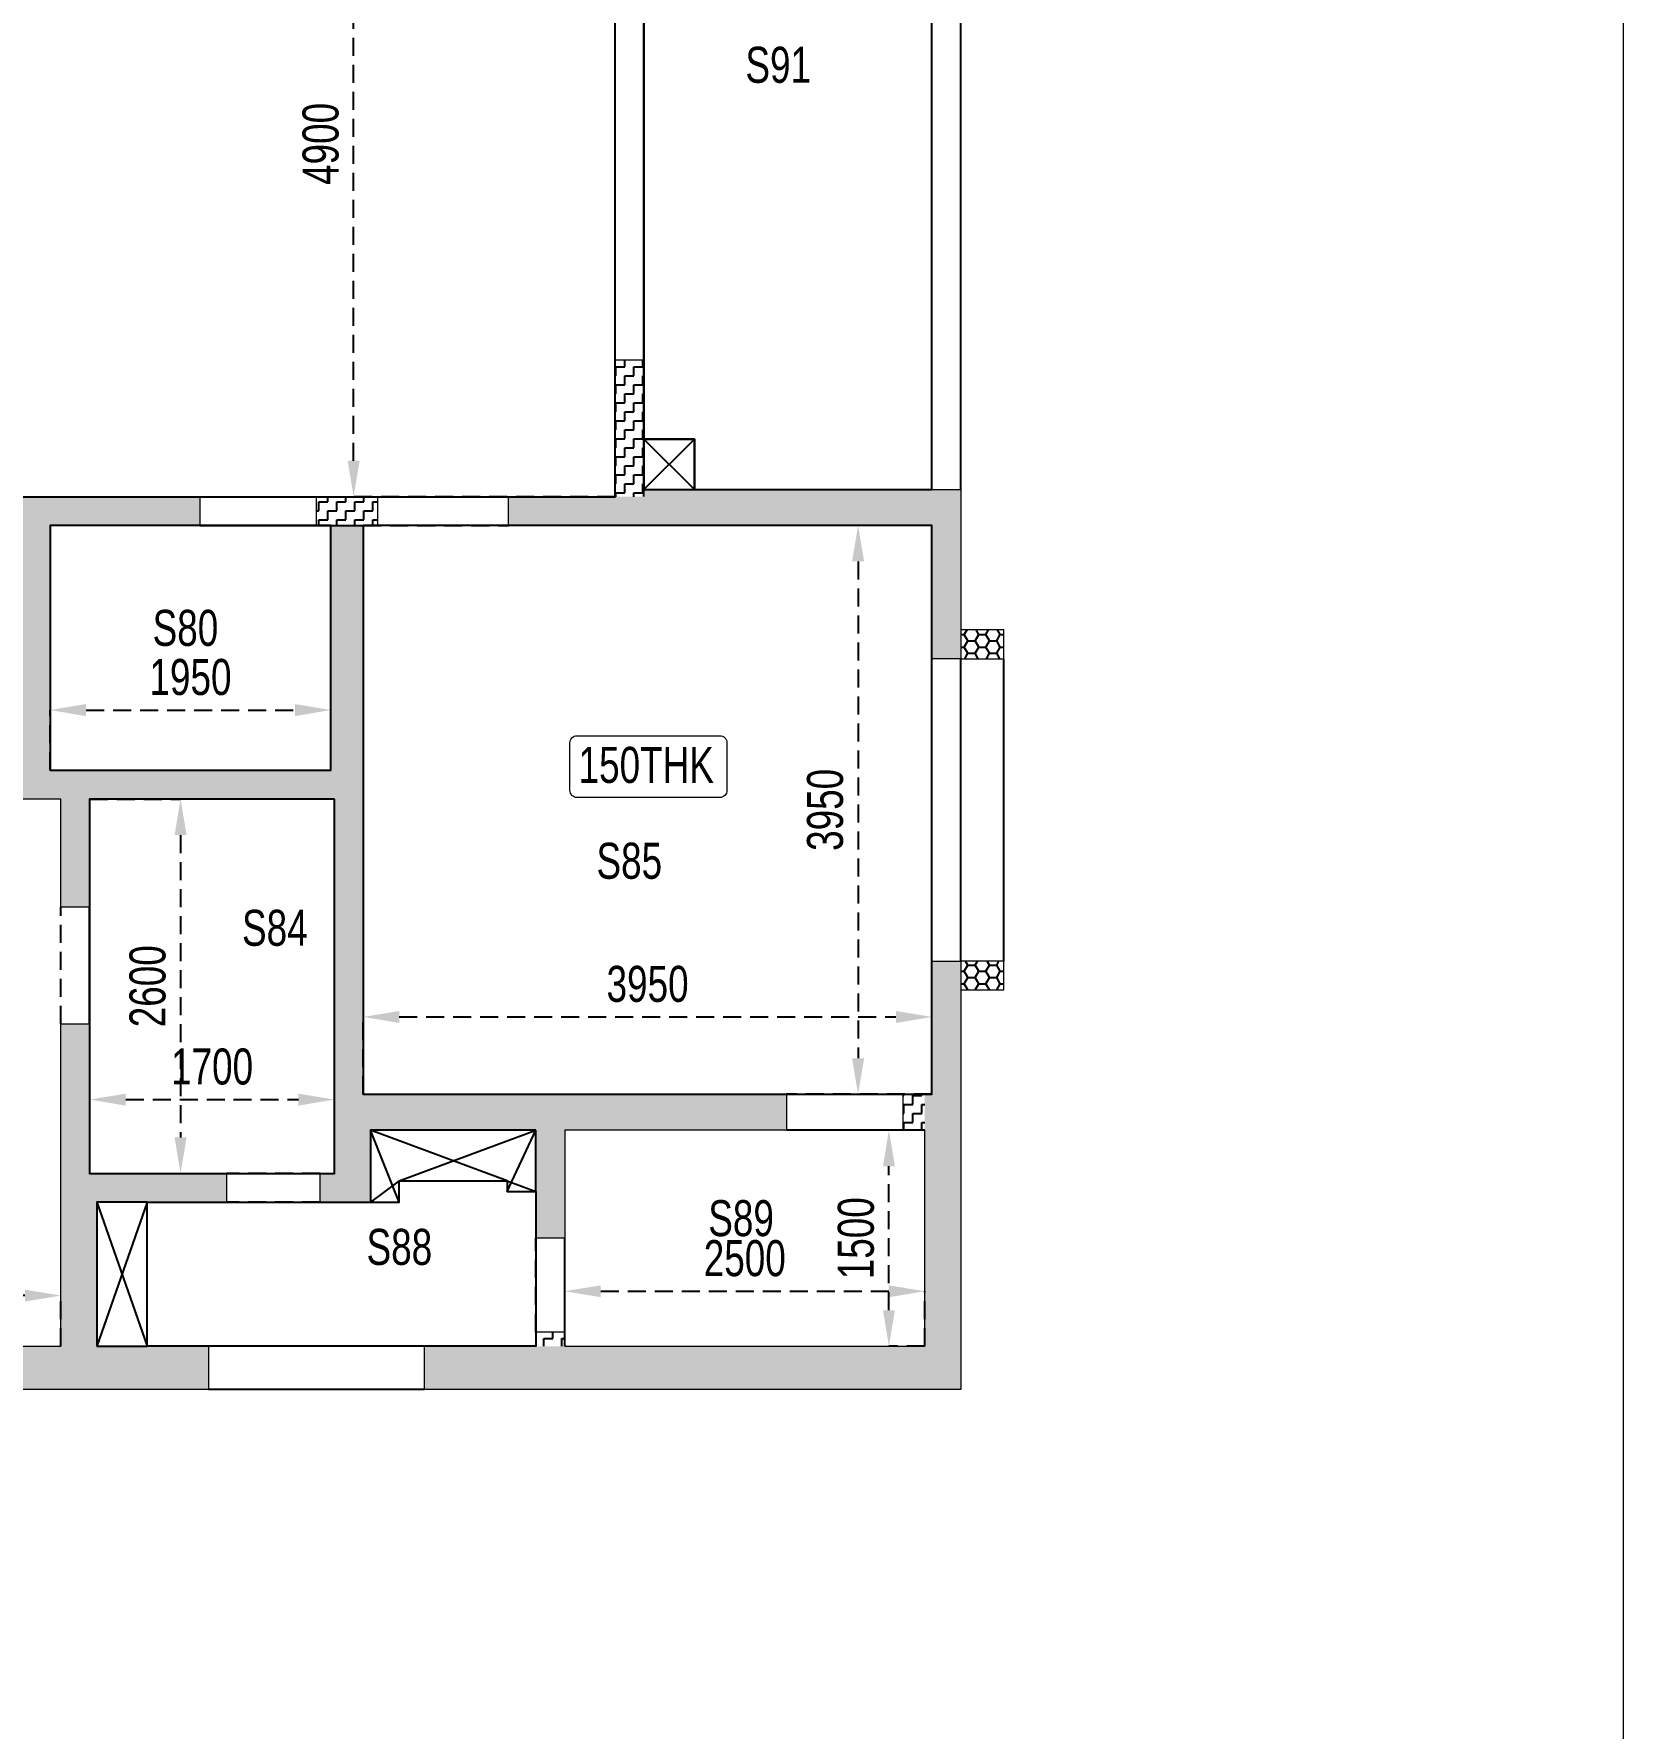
# Model space of a CAD drawing. Header units: millimetres. Extents: x 349 to 36302, y 188 to 51036.
# Drawn here: x 25263 to 36302, y 12200 to 23966 of the extents above; entities that cross this region are included whole.
import ezdxf

# ---------------------------------------------------------------- set-up
doc = ezdxf.new("R2010")
doc.units = ezdxf.units.MM
doc.linetypes.add('HIDDEN', pattern=[0.375, 0.25, -0.125])
for name, color, linetype in [('S-BEAM', 4, 'HIDDEN'), ('S-BEAM 1', 6, 'Continuous'), ('S-CUTOUT', 25, 'Continuous'), ('S-WALL HATCH', 251, 'Continuous')]:
    doc.layers.add(name, color=color, linetype=linetype)
for name, color, linetype, lineweight in [("S-BEAM NO'S", 2, 'Continuous', 20), ('S-GENERAL', 252, 'Continuous', 20), ('s-text', 20, 'Continuous', 13), ('S-WALL', 100, 'Continuous', 20)]:
    doc.layers.add(name, color=color, linetype=linetype, lineweight=lineweight)
doc.styles.add('Dim.s & Anno.(Misc.)', font='ARIALN.TTF')
doc.styles.add('SOBHA', font='swisscl.ttf')
doc.dimstyles.new('S-100-2', dxfattribs={"dimscale": 100, "dimtxt": 2.5, "dimasz": 2.5, "dimexe": 0, "dimexo": 0, "dimgap": 1, "dimtad": 1, "dimdec": 0, "dimzin": 0, "dimdsep": 46, "dimtxsty": 'SOBHA', "dimcen": 0.0895, "dimclrd": 8, "dimclre": 8, "dimclrt": 2, "dimadec": 0, "dimazin": 0, "dimtfac": 1, "dimtdec": 0, "dimtofl": 0, "dimtmove": 0, "dimatfit": 3, "dimfxl": 0.18, "dimtolj": 1, "dimtzin": 0, "dimlwd": -1, "dimlwe": -1, "dimarcsym": 1})
pattern_1 = [(0, (-404882.1, 280592.21), (62.5, 62.5), [62.5, -62.5]), (90, (-404819.6, 280592.21), (-62.5, 62.5), [62.5, -62.5])]
pattern_2 = [(0, (22525.838, 14251.84), (75, 43.30127), [50, -100]), (120, (22525.838, 14251.84), (-75, 43.30127), [50, -100]), (60, (22525.838, 14251.84), (2e-14, 86.60254), [-100, 50])]

# ---------------------------------------------------------------- blocks, each defined once
blk = doc.blocks.new('*D184')
at = {"layer": 'Defpoints', "color": 0, "linetype": 'Continuous', "ltscale": 500, "transparency": 16777216}
for p in [(27484, 25652), (29301, 25652), (29301, 20752)]:
    blk.add_point(p, dxfattribs=at)
at = {"layer": 'S-BEAM', "color": 8, "ltscale": 500, "transparency": 16777216}
for p, q in [((29301, 25652), (27484, 25652)), ((27484, 21002), (27484, 25402)), ((29301, 20752), (27484, 20752))]:
    blk.add_line(p, q, dxfattribs=at)
at = {"layer": 'S-BEAM', "color": 8, "linetype": 'Continuous', "ltscale": 500, "transparency": 16777216}
for points in [[(27443, 25402), (27526, 25402), (27484, 25652)], [(27443, 21002), (27526, 21002), (27484, 20752)]]:
    blk.add_solid(points, dxfattribs=at)
at = {"layer": 'S-BEAM', "color": 2, "linetype": 'Continuous', "ltscale": 500, "transparency": 16777216, "insert": (27256, 23202), "char_height": 250, "attachment_point": 5, "rotation": 90, "style": 'SOBHA'}
blk.add_mtext('\\A1;4900', dxfattribs=at)
blk = doc.blocks.new('*D192')
at = {"layer": 'Defpoints', "color": 0, "linetype": 'Continuous', "ltscale": 500, "transparency": 16777216}
for p in [(22101, 15204), (22101, 14852), (25451, 14852)]:
    blk.add_point(p, dxfattribs=at)
at = {"layer": 'S-BEAM', "color": 8, "ltscale": 500, "transparency": 16777216}
for p, q in [((22101, 14852), (22101, 15204)), ((25201, 15204), (22351, 15204)), ((25451, 14852), (25451, 15204))]:
    blk.add_line(p, q, dxfattribs=at)
at = {"layer": 'S-BEAM', "color": 8, "linetype": 'Continuous', "ltscale": 500, "transparency": 16777216}
for points in [[(22351, 15245), (22351, 15162), (22101, 15204)], [(25201, 15245), (25201, 15162), (25451, 15204)]]:
    blk.add_solid(points, dxfattribs=at)
at = {"layer": 'S-BEAM', "color": 2, "linetype": 'Continuous', "ltscale": 500, "transparency": 16777216, "insert": (23776, 15432), "char_height": 250, "attachment_point": 5, "style": 'SOBHA'}
blk.add_mtext('\\A1;3350', dxfattribs=at)
blk = doc.blocks.new('*D194')
at = {"layer": 'Defpoints', "color": 0, "linetype": 'Continuous', "ltscale": 500, "transparency": 16777216}
for p in [(27351, 16565), (25651, 16052), (27351, 16052)]:
    blk.add_point(p, dxfattribs=at)
at = {"layer": 'S-BEAM', "color": 8, "ltscale": 500, "transparency": 16777216}
for p, q in [((25651, 16052), (25651, 16565)), ((25901, 16565), (27101, 16565)), ((27351, 16052), (27351, 16565))]:
    blk.add_line(p, q, dxfattribs=at)
at = {"layer": 'S-BEAM', "color": 8, "linetype": 'Continuous', "ltscale": 500, "transparency": 16777216}
for points in [[(25901, 16606), (25901, 16523), (25651, 16565)], [(27101, 16606), (27101, 16523), (27351, 16565)]]:
    blk.add_solid(points, dxfattribs=at)
at = {"layer": 'S-BEAM', "color": 2, "linetype": 'Continuous', "ltscale": 500, "transparency": 16777216, "insert": (26501, 16793), "char_height": 250, "attachment_point": 5, "style": 'SOBHA'}
blk.add_mtext('\\A1;1700', dxfattribs=at)
blk = doc.blocks.new('*D195')
at = {"layer": 'Defpoints', "color": 0, "linetype": 'Continuous', "ltscale": 500, "transparency": 16777216}
for p in [(25651, 18652), (25651, 16052), (26282, 16052)]:
    blk.add_point(p, dxfattribs=at)
at = {"layer": 'S-BEAM', "color": 8, "ltscale": 500, "transparency": 16777216}
for p, q in [((25651, 18652), (26282, 18652)), ((26282, 18402), (26282, 16302)), ((25651, 16052), (26282, 16052))]:
    blk.add_line(p, q, dxfattribs=at)
at = {"layer": 'S-BEAM', "color": 8, "linetype": 'Continuous', "ltscale": 500, "transparency": 16777216}
for points in [[(26241, 18402), (26324, 18402), (26282, 18652)], [(26241, 16302), (26324, 16302), (26282, 16052)]]:
    blk.add_solid(points, dxfattribs=at)
at = {"layer": 'S-BEAM', "color": 2, "linetype": 'Continuous', "ltscale": 500, "transparency": 16777216, "insert": (26054, 17352), "char_height": 250, "attachment_point": 5, "rotation": 90, "style": 'SOBHA'}
blk.add_mtext('\\A1;2600', dxfattribs=at)
blk = doc.blocks.new('*D196')
at = {"layer": 'Defpoints', "color": 0, "linetype": 'Continuous', "ltscale": 500, "transparency": 16777216}
for p in [(31501, 20552), (30988, 16602), (31501, 16602)]:
    blk.add_point(p, dxfattribs=at)
at = {"layer": 'S-BEAM', "color": 8, "ltscale": 500, "transparency": 16777216}
for p, q in [((31501, 20552), (30988, 20552)), ((30988, 20302), (30988, 16852)), ((31501, 16602), (30988, 16602))]:
    blk.add_line(p, q, dxfattribs=at)
at = {"layer": 'S-BEAM', "color": 8, "linetype": 'Continuous', "ltscale": 500, "transparency": 16777216}
for points in [[(30946, 20302), (31030, 20302), (30988, 20552)], [(30946, 16852), (31030, 16852), (30988, 16602)]]:
    blk.add_solid(points, dxfattribs=at)
at = {"layer": 'S-BEAM', "color": 2, "linetype": 'Continuous', "ltscale": 500, "transparency": 16777216, "insert": (30760, 18577), "char_height": 250, "attachment_point": 5, "rotation": 90, "style": 'SOBHA'}
blk.add_mtext('\\A1;3950', dxfattribs=at)
blk = doc.blocks.new('*D197')
at = {"layer": 'Defpoints', "color": 0, "linetype": 'Continuous', "ltscale": 500, "transparency": 16777216}
for p in [(31501, 17139), (27551, 16602), (31501, 16602)]:
    blk.add_point(p, dxfattribs=at)
at = {"layer": 'S-BEAM', "color": 8, "ltscale": 500, "transparency": 16777216}
for p, q in [((27551, 16602), (27551, 17139)), ((27801, 17139), (31251, 17139)), ((31501, 16602), (31501, 17139))]:
    blk.add_line(p, q, dxfattribs=at)
at = {"layer": 'S-BEAM', "color": 8, "linetype": 'Continuous', "ltscale": 500, "transparency": 16777216}
for points in [[(27801, 17180), (27801, 17097), (27551, 17139)], [(31251, 17180), (31251, 17097), (31501, 17139)]]:
    blk.add_solid(points, dxfattribs=at)
at = {"layer": 'S-BEAM', "color": 2, "linetype": 'Continuous', "ltscale": 500, "transparency": 16777216, "insert": (29526, 17367), "char_height": 250, "attachment_point": 5, "style": 'SOBHA'}
blk.add_mtext('\\A1;3950', dxfattribs=at)
blk = doc.blocks.new('*D198')
at = {"layer": 'Defpoints', "color": 0, "linetype": 'Continuous', "ltscale": 500, "transparency": 16777216}
for p in [(31451, 15234), (28951, 14852), (31451, 14852)]:
    blk.add_point(p, dxfattribs=at)
at = {"layer": 'S-BEAM', "color": 8, "ltscale": 500, "transparency": 16777216}
for p, q in [((28951, 14852), (28951, 15234)), ((29201, 15234), (31201, 15234)), ((31451, 14852), (31451, 15234))]:
    blk.add_line(p, q, dxfattribs=at)
at = {"layer": 'S-BEAM', "color": 8, "linetype": 'Continuous', "ltscale": 500, "transparency": 16777216}
for points in [[(29201, 15275), (29201, 15192), (28951, 15234)], [(31201, 15275), (31201, 15192), (31451, 15234)]]:
    blk.add_solid(points, dxfattribs=at)
at = {"layer": 'S-BEAM', "color": 2, "linetype": 'Continuous', "ltscale": 500, "transparency": 16777216, "insert": (30201, 15462), "char_height": 250, "attachment_point": 5, "style": 'SOBHA'}
blk.add_mtext('\\A1;2500', dxfattribs=at)
blk = doc.blocks.new('*D199')
at = {"layer": 'Defpoints', "color": 0, "linetype": 'Continuous', "ltscale": 500, "transparency": 16777216}
for p in [(31202, 16352), (31451, 16352), (31451, 14852)]:
    blk.add_point(p, dxfattribs=at)
at = {"layer": 'S-BEAM', "color": 8, "ltscale": 500, "transparency": 16777216}
for p, q in [((31451, 16352), (31202, 16352)), ((31202, 15102), (31202, 16102)), ((31451, 14852), (31202, 14852))]:
    blk.add_line(p, q, dxfattribs=at)
at = {"layer": 'S-BEAM', "color": 8, "linetype": 'Continuous', "ltscale": 500, "transparency": 16777216}
for points in [[(31161, 16102), (31244, 16102), (31202, 16352)], [(31161, 15102), (31244, 15102), (31202, 14852)]]:
    blk.add_solid(points, dxfattribs=at)
at = {"layer": 'S-BEAM', "color": 2, "linetype": 'Continuous', "ltscale": 500, "transparency": 16777216, "insert": (30974, 15602), "char_height": 250, "attachment_point": 5, "rotation": 90, "style": 'SOBHA'}
blk.add_mtext('\\A1;1500', dxfattribs=at)
blk = doc.blocks.new('*D212')
at = {"layer": 'Defpoints', "color": 0, "linetype": 'Continuous', "ltscale": 500, "transparency": 16777216}
for p in [(27326, 19270), (25376, 18852), (27326, 18852)]:
    blk.add_point(p, dxfattribs=at)
at = {"layer": 'S-BEAM', "color": 8, "ltscale": 500, "transparency": 16777216}
for p, q in [((25376, 18852), (25376, 19270)), ((25626, 19270), (27076, 19270)), ((27326, 18852), (27326, 19270))]:
    blk.add_line(p, q, dxfattribs=at)
at = {"layer": 'S-BEAM', "color": 8, "linetype": 'Continuous', "ltscale": 500, "transparency": 16777216}
for points in [[(25626, 19312), (25626, 19228), (25376, 19270)], [(27076, 19312), (27076, 19228), (27326, 19270)]]:
    blk.add_solid(points, dxfattribs=at)
at = {"layer": 'S-BEAM', "color": 2, "linetype": 'Continuous', "ltscale": 500, "transparency": 16777216, "insert": (26351, 19498), "char_height": 250, "attachment_point": 5, "style": 'SOBHA'}
blk.add_mtext('\\A1;1950', dxfattribs=at)

msp = doc.modelspace()

# ---------------------------------------------------------------- hatches: boundary and pattern name
at = {"layer": 'S-WALL HATCH', "linetype": 'Continuous', "ltscale": 500, "transparency": 33554687}
h = msp.add_hatch(dxfattribs=at)
h.set_pattern_fill('HONEY', color=25, scale=400)
h.set_pattern_definition([(0, (-1187868.24, 206467.5), (75, 43.3012702), [50, -100]), (120, (-1187868.24, 206467.5), (-75, 43.3012702), [50, -100]), (60, (-1187868.24, 206467.5), (2e-14, 86.6025404), [-100, 50])])
h.paths.add_polyline_path([(12450.8, 14551.8), (11950.8, 14551.8), (11950.8, 14051.8), (12450.8, 14051.8)])
h.paths.add_polyline_path([(4050.8, 19351.8), (3750.8, 19351.8), (3750.8, 19151.8), (4050.8, 19151.8)])
h.paths.add_polyline_path([(4050.8, 21651.8), (3750.8, 21651.8), (3750.8, 21451.8), (4050.8, 21451.8)])
h.paths.add_polyline_path([(30435.5, 1753.7), (33681.1, 1753.7), (33681.1, 2149), (30435.5, 2149)], flags=9)
h.paths.add_polyline_path([(23298.5, 13257.5), (23683.5, 13257.5), (23683.5, 13978.3), (23298.5, 13978.3)], flags=9)
h.paths.add_polyline_path([(23298.5, 15089.1), (23683.5, 15089.1), (23683.5, 15809.9), (23298.5, 15809.9)], flags=9)
h.paths.add_polyline_path([(16805.3, 31053.7), (16805.3, 32614), (16278.1, 32614), (16278.1, 31053.7)], flags=9)
h.paths.add_polyline_path([(3995.8, 40319.6), (3995.8, 41879.9), (3468.6, 41879.9), (3468.6, 40319.6)], flags=9)
h.paths.add_polyline_path([(3995.8, 36144.6), (3995.8, 37704.9), (3468.6, 37704.9), (3468.6, 36144.6)], flags=9)
h.paths.add_polyline_path([(3995.8, 25169.6), (3995.8, 26729.9), (3468.6, 26729.9), (3468.6, 25169.6)], flags=9)
h.paths.add_polyline_path([(3995.8, 15569.6), (3995.8, 17129.9), (3468.6, 17129.9), (3468.6, 15569.6)], flags=9)
h.paths.add_polyline_path([(15338.4, 13898.5), (16898.7, 13898.5), (16898.7, 14425.7), (15338.4, 14425.7)], flags=9)
h.paths.add_polyline_path([(32310.4, 22157.4), (32310.4, 23717.7), (31783.2, 23717.7), (31783.2, 22157.4)], flags=9)
h.paths.add_polyline_path([(28341.5, 31576.1), (28341.5, 33136.4), (27814.3, 33136.4), (27814.3, 31576.1)], flags=9)
h.paths.add_polyline_path([(32209.4, 39845.6), (32209.4, 41405.9), (31682.2, 41405.9), (31682.2, 39845.6)], flags=9)
h.paths.add_polyline_path([(11135.4, 34608.9), (12695.7, 34608.9), (12695.7, 35136.1), (11135.4, 35136.1)], flags=9)
h.paths.add_polyline_path([(22721.8, 49894.7), (24282.1, 49894.7), (24282.1, 50421.9), (22721.8, 50421.9)], flags=9)
h.paths.add_polyline_path([(32217.9, 42546.6), (32217.9, 44106.9), (31690.7, 44106.9), (31690.7, 42546.6)], flags=9)
h.paths.add_polyline_path([(32217.9, 33735.1), (32217.9, 35295.4), (31690.7, 35295.4), (31690.7, 33735.1)], flags=9)
h.paths.add_polyline_path([(26431.7, 14028.2), (27992, 14028.2), (27992, 14555.4), (26431.7, 14555.4)], flags=9)
h.paths.add_polyline_path([(19356.2, 14028.2), (20916.5, 14028.2), (20916.5, 14555.4), (19356.2, 14555.4)], flags=9)
h.paths.add_polyline_path([(9371.6, 14028.2), (10931.9, 14028.2), (10931.9, 14555.4), (9371.6, 14555.4)], flags=9)
h.paths.add_polyline_path([(4041.8, 22231.9), (4041.8, 23792.2), (3514.6, 23792.2), (3514.6, 22231.9)], flags=9)
h.paths.add_polyline_path([(4101.1, 47007.5), (4101.1, 48567.8), (3573.9, 48567.8), (3573.9, 47007.5)], flags=9)
h.paths.add_polyline_path([(15497.8, 33271.2), (15497.8, 34831.5), (14970.6, 34831.5), (14970.6, 33271.2)], flags=9)
h.paths.add_polyline_path([(15418.8, 35571.6), (15418.8, 37131.9), (14891.6, 37131.9), (14891.6, 35571.6)], flags=9)
h.paths.add_polyline_path([(15418.8, 37871.6), (15418.8, 39431.9), (14891.6, 39431.9), (14891.6, 37871.6)], flags=9)
h.paths.add_polyline_path([(11269.1, 25056.1), (11269.1, 26616.4), (10741.9, 26616.4), (10741.9, 25056.1)], flags=9)
h.paths.add_polyline_path([(12053.5, 20391.2), (12053.5, 21951.5), (11526.3, 21951.5), (11526.3, 20391.2)], flags=9)
h.paths.add_polyline_path([(17843, 21083.2), (17843, 22643.5), (17315.8, 22643.5), (17315.8, 21083.2)], flags=9)
h.paths.add_polyline_path([(23700.8, 20682.3), (25261.1, 20682.3), (25261.1, 21209.5), (23700.8, 21209.5)], flags=9)
h.paths.add_polyline_path([(21864.1, 20682.3), (23424.4, 20682.3), (23424.4, 21209.5), (21864.1, 21209.5)], flags=9)
h.paths.add_polyline_path([(24771.6, 39874), (24771.6, 41434.3), (24244.4, 41434.3), (24244.4, 39874)], flags=9)
h.paths.add_polyline_path([(24024.9, 43785.1), (24024.9, 45345.4), (23497.7, 45345.4), (23497.7, 43785.1)], flags=9)
h.paths.add_polyline_path([(27687.3, 46261.9), (29247.6, 46261.9), (29247.6, 46789.1), (27687.3, 46789.1)], flags=9)
h.paths.add_polyline_path([(11324.9, 39860.1), (11324.9, 41420.3), (10797.7, 41420.3), (10797.7, 39860.1)], flags=9)
h.paths.add_polyline_path([(8551.4, 46461.9), (10111.7, 46461.9), (10111.7, 46989.1), (8551.4, 46989.1)], flags=9)
h.paths.add_polyline_path([(8690.4, 24598.6), (9781.3, 24598.6), (9781.3, 25125.8), (8690.4, 25125.8)], flags=9)
h.paths.add_polyline_path([(23080.3, 22903.1), (24171.2, 22903.1), (24171.2, 23430.3), (23080.3, 23430.3)], flags=9)
h.paths.add_polyline_path([(23363.2, 32960), (24454.2, 32960), (24454.2, 33487.2), (23363.2, 33487.2)], flags=9)
h.paths.add_polyline_path([(25689.8, 41058.7), (26780.7, 41058.7), (26780.7, 41585.9), (25689.8, 41585.9)], flags=9)
h.paths.add_polyline_path([(8797.6, 41783.2), (9888.5, 41783.2), (9888.5, 42310.3), (8797.6, 42310.3)], flags=9)
h.paths.add_polyline_path([(13914.6, 33663.8), (15005.6, 33663.8), (15005.6, 34191), (13914.6, 34191)], flags=9)
h.paths.add_polyline_path([(17749, 42186.8), (18839.9, 42186.8), (18839.9, 42714), (17749, 42714)], flags=9)
h.paths.add_polyline_path([(32407.1, 40250.9), (32792.1, 40250.9), (32792.1, 40971.7), (32407.1, 40971.7)], flags=9)
h.paths.add_polyline_path([(28711.8, 40250.9), (29096.8, 40250.9), (29096.8, 40971.7), (28711.8, 40971.7)], flags=9)
h.paths.add_polyline_path([(14069.1, 23982.3), (15629.4, 23982.3), (15629.4, 24509.5), (14069.1, 24509.5)], flags=9)
h.paths.add_polyline_path([(13852.4, 24365.9), (13852.4, 25926.2), (13325.2, 25926.2), (13325.2, 24365.9)], flags=9)
h.paths.add_polyline_path([(13852.4, 39924.2), (13852.4, 41484.4), (13325.2, 41484.4), (13325.2, 39924.2)], flags=9)
h.paths.add_polyline_path([(21606.4, 41561.6), (23166.7, 41561.6), (23166.7, 42088.8), (21606.4, 42088.8)], flags=9)
h.paths.add_polyline_path([(14113.7, 9780.6), (21494.1, 9780.6), (21494.1, 11995.1), (14113.7, 11995.1)], flags=9)
h.paths.add_polyline_path([(30381.2, 3048.3), (35216.4, 3048.3), (35216.4, 3482.8), (30381.2, 3482.8)], flags=9)
h.paths.add_polyline_path([(27476.8, 5434.1), (28877.8, 5434.1), (28877.8, 5830.2), (27476.8, 5830.2)], flags=9)
h.paths.add_polyline_path([(30319.7, 4396), (34324.9, 4396), (34324.9, 4791.4), (30319.7, 4791.4)], flags=9)
h.paths.add_polyline_path([(27372.9, 6302.6), (32821.9, 6302.6), (32821.9, 7690), (27372.9, 7690)], flags=9)
h.paths.add_polyline_path([(27385.4, 7723.6), (28580.9, 7723.6), (28580.9, 8111.7), (27385.4, 8111.7)], flags=9)
h.paths.add_polyline_path([(14017.2, 11970.3), (15743.3, 11970.3), (15743.3, 12497.5), (14017.2, 12497.5)], flags=9)
h.paths.add_polyline_path([(13975.9, 12347.3), (23228.1, 12347.3), (23228.1, 13200.6), (13975.9, 13200.6)], flags=9)
h = msp.add_hatch(dxfattribs=at)
h.set_pattern_fill('HONEY', color=25, scale=400)
h.set_pattern_definition(pattern_2)
h.paths.add_polyline_path([(27063.3, 50251.8), (26863.3, 50251.8), (26863.3, 49951.8), (27063.3, 49951.8)])
h.paths.add_polyline_path([(24763.3, 50251.8), (24563.3, 50251.8), (24563.3, 49951.8), (24763.3, 49951.8)])
h.paths.add_polyline_path([(30435.5, 1753.7), (33681.1, 1753.7), (33681.1, 2149), (30435.5, 2149)], flags=9)
h.paths.add_polyline_path([(23298.5, 13257.5), (23683.5, 13257.5), (23683.5, 13978.3), (23298.5, 13978.3)], flags=9)
h.paths.add_polyline_path([(23298.5, 15089.1), (23683.5, 15089.1), (23683.5, 15809.9), (23298.5, 15809.9)], flags=9)
h.paths.add_polyline_path([(16805.3, 31053.7), (16805.3, 32614), (16278.1, 32614), (16278.1, 31053.7)], flags=9)
h.paths.add_polyline_path([(3995.8, 40319.6), (3995.8, 41879.9), (3468.6, 41879.9), (3468.6, 40319.6)], flags=9)
h.paths.add_polyline_path([(3995.8, 36144.6), (3995.8, 37704.9), (3468.6, 37704.9), (3468.6, 36144.6)], flags=9)
h.paths.add_polyline_path([(3995.8, 25169.6), (3995.8, 26729.9), (3468.6, 26729.9), (3468.6, 25169.6)], flags=9)
h.paths.add_polyline_path([(3995.8, 15569.6), (3995.8, 17129.9), (3468.6, 17129.9), (3468.6, 15569.6)], flags=9)
h.paths.add_polyline_path([(15338.4, 13898.5), (16898.7, 13898.5), (16898.7, 14425.7), (15338.4, 14425.7)], flags=9)
h.paths.add_polyline_path([(32310.4, 22157.4), (32310.4, 23717.7), (31783.2, 23717.7), (31783.2, 22157.4)], flags=9)
h.paths.add_polyline_path([(28341.5, 31576.1), (28341.5, 33136.4), (27814.3, 33136.4), (27814.3, 31576.1)], flags=9)
h.paths.add_polyline_path([(32209.4, 39845.6), (32209.4, 41405.9), (31682.2, 41405.9), (31682.2, 39845.6)], flags=9)
h.paths.add_polyline_path([(11135.4, 34608.9), (12695.7, 34608.9), (12695.7, 35136.1), (11135.4, 35136.1)], flags=9)
h.paths.add_polyline_path([(22721.8, 49894.7), (24282.1, 49894.7), (24282.1, 50421.9), (22721.8, 50421.9)], flags=9)
h.paths.add_polyline_path([(32217.9, 42546.6), (32217.9, 44106.9), (31690.7, 44106.9), (31690.7, 42546.6)], flags=9)
h.paths.add_polyline_path([(32217.9, 33735.1), (32217.9, 35295.4), (31690.7, 35295.4), (31690.7, 33735.1)], flags=9)
h.paths.add_polyline_path([(26431.7, 14028.2), (27992, 14028.2), (27992, 14555.4), (26431.7, 14555.4)], flags=9)
h.paths.add_polyline_path([(19356.2, 14028.2), (20916.5, 14028.2), (20916.5, 14555.4), (19356.2, 14555.4)], flags=9)
h.paths.add_polyline_path([(9371.6, 14028.2), (10931.9, 14028.2), (10931.9, 14555.4), (9371.6, 14555.4)], flags=9)
h.paths.add_polyline_path([(4041.8, 22231.9), (4041.8, 23792.2), (3514.6, 23792.2), (3514.6, 22231.9)], flags=9)
h.paths.add_polyline_path([(4101.1, 47007.5), (4101.1, 48567.8), (3573.9, 48567.8), (3573.9, 47007.5)], flags=9)
h.paths.add_polyline_path([(15497.8, 33271.2), (15497.8, 34831.5), (14970.6, 34831.5), (14970.6, 33271.2)], flags=9)
h.paths.add_polyline_path([(15418.8, 35571.6), (15418.8, 37131.9), (14891.6, 37131.9), (14891.6, 35571.6)], flags=9)
h.paths.add_polyline_path([(15418.8, 37871.6), (15418.8, 39431.9), (14891.6, 39431.9), (14891.6, 37871.6)], flags=9)
h.paths.add_polyline_path([(11269.1, 25056.1), (11269.1, 26616.4), (10741.9, 26616.4), (10741.9, 25056.1)], flags=9)
h.paths.add_polyline_path([(12053.5, 20391.2), (12053.5, 21951.5), (11526.3, 21951.5), (11526.3, 20391.2)], flags=9)
h.paths.add_polyline_path([(17843, 21083.2), (17843, 22643.5), (17315.8, 22643.5), (17315.8, 21083.2)], flags=9)
h.paths.add_polyline_path([(23700.8, 20682.3), (25261.1, 20682.3), (25261.1, 21209.5), (23700.8, 21209.5)], flags=9)
h.paths.add_polyline_path([(21864.1, 20682.3), (23424.4, 20682.3), (23424.4, 21209.5), (21864.1, 21209.5)], flags=9)
h.paths.add_polyline_path([(24771.6, 39874), (24771.6, 41434.3), (24244.4, 41434.3), (24244.4, 39874)], flags=9)
h.paths.add_polyline_path([(24024.9, 43785.1), (24024.9, 45345.4), (23497.7, 45345.4), (23497.7, 43785.1)], flags=9)
h.paths.add_polyline_path([(27687.3, 46261.9), (29247.6, 46261.9), (29247.6, 46789.1), (27687.3, 46789.1)], flags=9)
h.paths.add_polyline_path([(11324.9, 39860.1), (11324.9, 41420.3), (10797.7, 41420.3), (10797.7, 39860.1)], flags=9)
h.paths.add_polyline_path([(8551.4, 46461.9), (10111.7, 46461.9), (10111.7, 46989.1), (8551.4, 46989.1)], flags=9)
h.paths.add_polyline_path([(8690.4, 24598.6), (9781.3, 24598.6), (9781.3, 25125.8), (8690.4, 25125.8)], flags=9)
h.paths.add_polyline_path([(23080.3, 22903.1), (24171.2, 22903.1), (24171.2, 23430.3), (23080.3, 23430.3)], flags=9)
h.paths.add_polyline_path([(23363.2, 32960), (24454.2, 32960), (24454.2, 33487.2), (23363.2, 33487.2)], flags=9)
h.paths.add_polyline_path([(25689.8, 41058.7), (26780.7, 41058.7), (26780.7, 41585.9), (25689.8, 41585.9)], flags=9)
h.paths.add_polyline_path([(8797.6, 41783.2), (9888.5, 41783.2), (9888.5, 42310.3), (8797.6, 42310.3)], flags=9)
h.paths.add_polyline_path([(13914.6, 33663.8), (15005.6, 33663.8), (15005.6, 34191), (13914.6, 34191)], flags=9)
h.paths.add_polyline_path([(17749, 42186.8), (18839.9, 42186.8), (18839.9, 42714), (17749, 42714)], flags=9)
h.paths.add_polyline_path([(32407.1, 40250.9), (32792.1, 40250.9), (32792.1, 40971.7), (32407.1, 40971.7)], flags=9)
h.paths.add_polyline_path([(28711.8, 40250.9), (29096.8, 40250.9), (29096.8, 40971.7), (28711.8, 40971.7)], flags=9)
h.paths.add_polyline_path([(14069.1, 23982.3), (15629.4, 23982.3), (15629.4, 24509.5), (14069.1, 24509.5)], flags=9)
h.paths.add_polyline_path([(13852.4, 24365.9), (13852.4, 25926.2), (13325.2, 25926.2), (13325.2, 24365.9)], flags=9)
h.paths.add_polyline_path([(13852.4, 39924.2), (13852.4, 41484.4), (13325.2, 41484.4), (13325.2, 39924.2)], flags=9)
h.paths.add_polyline_path([(21606.4, 41561.6), (23166.7, 41561.6), (23166.7, 42088.8), (21606.4, 42088.8)], flags=9)
h.paths.add_polyline_path([(14113.7, 9780.6), (21494.1, 9780.6), (21494.1, 11995.1), (14113.7, 11995.1)], flags=9)
h.paths.add_polyline_path([(30381.2, 3048.3), (35216.4, 3048.3), (35216.4, 3482.8), (30381.2, 3482.8)], flags=9)
h.paths.add_polyline_path([(27476.8, 5434.1), (28877.8, 5434.1), (28877.8, 5830.2), (27476.8, 5830.2)], flags=9)
h.paths.add_polyline_path([(30319.7, 4396), (34324.9, 4396), (34324.9, 4791.4), (30319.7, 4791.4)], flags=9)
h.paths.add_polyline_path([(27372.9, 6302.6), (32821.9, 6302.6), (32821.9, 7690), (27372.9, 7690)], flags=9)
h.paths.add_polyline_path([(27385.4, 7723.6), (28580.9, 7723.6), (28580.9, 8111.7), (27385.4, 8111.7)], flags=9)
h.paths.add_polyline_path([(14017.2, 11970.3), (15743.3, 11970.3), (15743.3, 12497.5), (14017.2, 12497.5)], flags=9)
h.paths.add_polyline_path([(13975.9, 12347.3), (23228.1, 12347.3), (23228.1, 13200.6), (13975.9, 13200.6)], flags=9)
at = {"layer": 'S-WALL HATCH', "ltscale": 7.5, "transparency": 33554687}
h = msp.add_hatch(dxfattribs=at)
h.set_pattern_fill('ZIGZAG', color=251, scale=500)
h.set_pattern_definition(pattern_1)
h.paths.add_polyline_path([(29500.8, 21701.8), (29300.8, 21701.8), (29300.8, 20751.8), (29500.8, 20751.8)])
h = msp.add_hatch(color=251, dxfattribs=at)
h.dxf.hatch_style = 1
h.paths.add_polyline_path([(27550.8, 20551.8), (27325.8, 20551.8), (27325.8, 18851.8), (25375.8, 18851.8), (25375.8, 20551.8), (26415.8, 20551.8), (26415.8, 20751.8), (25375.8, 20751.8), (25150.8, 20751.8), (24775.8, 20751.8), (24775.8, 20551.8), (25150.8, 20551.8), (25150.8, 18851.8), (23500.8, 18851.8), (23500.8, 20551.8), (23875.8, 20551.8), (23875.8, 20751.8), (23500.8, 20751.8), (23250.8, 20751.8), (23250.8, 18851.8), (23085.8, 18851.8), (23085.8, 18651.8), (23250.8, 18651.8), (23500.8, 18651.8), (25150.8, 18651.8), (25375.8, 18651.8), (25450.8, 18651.8), (25450.8, 17901.8), (25650.8, 17901.8), (25650.8, 18651.8), (27325.8, 18651.8), (27350.8, 18651.8), (27350.8, 16601.8), (27350.8, 16051.8), (27250.8, 16051.8), (27250.8, 15851.8), (27350.8, 15851.8), (27600.8, 15851.8), (27600.8, 16351.8), (28750.8, 16351.8), (28750.8, 15601.8), (28950.8, 15601.8), (28950.8, 16351.8), (30490.8, 16351.8), (30490.8, 16601.8), (27550.8, 16601.8), (27550.8, 18651.8)])
h = msp.add_hatch(dxfattribs=at)
h.set_pattern_fill('ZIGZAG', color=251, scale=500)
h.set_pattern_definition(pattern_1)
h.paths.add_polyline_path([(27650.8, 20751.8), (27225.8, 20751.8), (27225.8, 20551.8), (27650.8, 20551.8)])
h = msp.add_hatch(color=251, dxfattribs=at)
h.dxf.hatch_style = 1
h.paths.add_polyline_path([(31700.8, 20801.8), (29500.8, 20801.8), (29500.8, 20751.8), (29300.8, 20751.8), (28560.8, 20751.8), (28560.8, 20551.8), (29300.8, 20551.8), (31500.8, 20551.8), (31500.8, 19626.8), (31700.8, 19626.8), (31700.8, 20551.8)])
at = {"layer": 'S-WALL HATCH', "linetype": 'Continuous', "ltscale": 500, "transparency": 33554687}
h = msp.add_hatch(dxfattribs=at)
h.set_pattern_fill('HONEY', color=25, scale=400)
h.set_pattern_definition(pattern_2)
h.paths.add_polyline_path([(32000.8, 19826.8), (31700.8, 19826.8), (31700.8, 19626.8), (32000.8, 19626.8)])
at = {"layer": 'S-WALL HATCH', "ltscale": 7.5, "transparency": 33554687}
h = msp.add_hatch(color=251, dxfattribs=at)
h.dxf.hatch_style = 1
h.paths.add_polyline_path([(31700.8, 16601.8), (31700.8, 17526.8), (31500.8, 17526.8), (31500.8, 16601.8), (31450.8, 16601.8), (31450.8, 16351.8), (31450.8, 14851.8), (28950.8, 14851.8), (28750.8, 14851.8), (27975.8, 14851.8), (27975.8, 14551.8), (31700.8, 14551.8)])
at = {"layer": 'S-WALL HATCH', "linetype": 'Continuous', "ltscale": 500, "transparency": 33554687}
h = msp.add_hatch(dxfattribs=at)
h.set_pattern_fill('HONEY', color=25, scale=400)
h.set_pattern_definition(pattern_2)
h.paths.add_polyline_path([(32000.8, 17526.8), (31700.8, 17526.8), (31700.8, 17326.8), (32000.8, 17326.8)])
at = {"layer": 'S-WALL HATCH', "ltscale": 7.5, "transparency": 33554687}
h = msp.add_hatch(color=251, dxfattribs=at)
h.dxf.hatch_style = 1
h.paths.add_polyline_path([(25700.8, 15851.8), (26600.8, 15851.8), (26600.8, 16051.8), (25650.8, 16051.8), (25650.8, 17091.8), (25450.8, 17091.8), (25450.8, 15851.8), (25450.8, 14851.8), (24825.8, 14851.8), (24825.8, 14551.8), (25450.8, 14551.8), (26475.8, 14551.8), (26475.8, 14851.8), (25700.8, 14851.8)])
h = msp.add_hatch(dxfattribs=at)
h.set_pattern_fill('ZIGZAG', color=251, scale=500)
h.set_pattern_definition(pattern_1)
h.paths.add_polyline_path([(31450.8, 16601.8), (31300.8, 16601.8), (31300.8, 16351.8), (31450.8, 16351.8)])
h = msp.add_hatch(dxfattribs=at)
h.set_pattern_fill('ZIGZAG', color=251, scale=500)
h.set_pattern_definition(pattern_1)
h.paths.add_polyline_path([(28950.8, 14951.8), (28750.8, 14951.8), (28750.8, 14851.8), (28950.8, 14851.8)])

# ---------------------------------------------------------------- linework, layer by layer
at = {"layer": 'S-BEAM', "ltscale": 500}
for p, q in [((29300.8, 20751.8), (29300.8, 25651.8)), ((26415.8, 20751.8), (28560.8, 20751.8)), ((27550.8, 20551.8), (28560.8, 20551.8)), ((25450.8, 17091.8), (25450.8, 17901.8)), ((31500.8, 16601.8), (30490.8, 16601.8)), ((27250.8, 16051.8), (26600.8, 16051.8)), ((27250.8, 15851.8), (26600.8, 15851.8)), ((28750.8, 14951.8), (28750.8, 15601.8)), ((27975.8, 14851.8), (26475.8, 14851.8))]:
    msp.add_line(p, q, dxfattribs=at)
at = {"layer": 'S-BEAM', "color": 41, "linetype": 'Continuous', "ltscale": 500, "true_color": 0xf4ee51}
for points in [[(29300.8, 25651.8), (28710.8, 25651.8), (27800.8, 25651.8), (27500.8, 25651.8), (25850.8, 25651.8), (24700.8, 25651.8), (23600.8, 25651.8), (17300.8, 25651.8), (17300.8, 22401.8), (17300.8, 21301.8), (17300.8, 20751.8), (22100.8, 20751.8), (23250.8, 20751.8), (23500.8, 20751.8), (23875.8, 20751.8), (24775.8, 20751.8), (25150.8, 20751.8), (25375.8, 20751.8), (26415.8, 20751.8), (28560.8, 20751.8), (29300.8, 20751.8), (29300.8, 20801.8), (29300.8, 21701.8)], [(31500.8, 25601.8), (29850.8, 25601.8), (29850.8, 25251.8), (29500.8, 25251.8), (29500.8, 24701.8), (29500.8, 21151.8), (29850.8, 21151.8), (29850.8, 20801.8), (31500.8, 20801.8)], [(27325.8, 20551.8), (27225.8, 20551.8), (26415.8, 20551.8), (25375.8, 20551.8), (25375.8, 18851.8), (27325.8, 18851.8)], [(31500.8, 19626.8), (31500.8, 20551.8), (29300.8, 20551.8), (28560.8, 20551.8), (27550.8, 20551.8), (27550.8, 18651.8), (27550.8, 16601.8), (30490.8, 16601.8), (31500.8, 16601.8), (31500.8, 17526.8)], [(27350.8, 18651.8), (27325.8, 18651.8), (25650.8, 18651.8), (25650.8, 17901.8), (25650.8, 17091.8), (25650.8, 16051.8), (26600.8, 16051.8), (27250.8, 16051.8), (27350.8, 16051.8), (27350.8, 16601.8)]]:
    msp.add_lwpolyline(points, close=True, dxfattribs=at)
at = {"layer": 'S-BEAM', "color": 41, "linetype": 'Continuous', "ltscale": 500, "true_color": 0xf4ee51, "elevation": 0}
msp.add_lwpolyline([(26050.8, 14851.8), (26050.8, 15851.8), (27800.8, 15851.8), (27800.8, 16001.8), (28550.8, 16001.8), (28550.8, 15926.8), (28750.8, 15926.8), (28750.8, 14851.8)], close=True, dxfattribs=at)
at = {"layer": 'S-BEAM 1', "color": 1}
for p, q in [((29500.8, 20753, 0), (29500.8, 25601.8, 0)), ((31500.8, 20801.8), (31500.8, 25601.8)), ((31700.8, 20801.8), (31700.8, 25601.8)), ((26415.8, 20551.8), (27550.8, 20551.8)), ((31500.8, 17526.8), (31500.8, 19626.8)), ((31700.8, 17526.8), (31700.8, 19626.8)), ((32000.8, 17526.8), (32000.8, 19626.8)), ((25650.8, 17091.8), (25650.8, 17901.8)), ((31450.8, 16351.8), (30490.8, 16351.8)), ((28950.8, 14951.8), (28950.8, 15601.8)), ((27975.8, 14551.8), (26475.8, 14551.8))]:
    msp.add_line(p, q, dxfattribs=at)
at = {"layer": 'S-CUTOUT', "color": 35}
for p, q in [((29850.8, 20801.8, 0), (29500.8, 21151.8, 0)), ((29500.8, 20801.8, 0), (29850.8, 21151.8, 0)), ((28550.8, 16001.8, 0), (27600.8, 16351.8, 0)), ((27800.8, 15851.8, 0), (27600.8, 16351.8, 0)), ((27800.8, 16001.8, 0), (28750.8, 16351.8, 0)), ((28550.8, 15926.8, 0), (28750.8, 16351.8, 0)), ((27800.8, 16001.8, 0), (27600.8, 15851.8, 0)), ((28550.8, 16001.8, 0), (28750.8, 15926.8, 0)), ((26050.8, 15851.8, 0), (25700.8, 14851.8, 0)), ((25700.8, 15851.8, 0), (26050.8, 14851.8, 0))]:
    msp.add_line(p, q, dxfattribs=at)
at = {"layer": 'S-CUTOUT', "color": 1, "elevation": 0}
for points in [[(29850.8, 20801.8), (29850.8, 21151.8), (29500.8, 21151.8), (29500.8, 20801.8)], [(28750.8, 16351.8), (27600.8, 16351.8), (27600.8, 15851.8), (27800.8, 15851.8), (27800.8, 16001.8), (28550.8, 16001.8), (28550.8, 15926.8), (28750.8, 15926.8)], [(25700.8, 14851.8), (26050.8, 14851.8), (26050.8, 15851.8), (25700.8, 15851.8)]]:
    msp.add_lwpolyline(points, close=True, dxfattribs=at)
at = {"layer": 'S-GENERAL', "color": 252, "ltscale": 7.5}
msp.add_lwpolyline([(348.9, 51036.1), (36301.8, 51036.1), (36301.8, 188.5), (348.9, 188.5)], close=True, dxfattribs=at)
at = {"layer": 'S-GENERAL', "color": 160}
msp.add_lwpolyline([(29036.2, 19091.5), (30026.8, 19091.5, -0.4142136), (30076.8, 19041.5), (30076.8, 18712.6, -0.4142136), (30026.8, 18662.6), (29036.2, 18662.6, -0.4142136), (28986.2, 18712.6), (28986.2, 19041.5, -0.4142136)], format="xyb", close=True, dxfattribs=at)
at = {"layer": 'S-WALL', "color": 3}
for points in [[(31700.8, 20801.8), (31700.8, 20551.8), (31700.8, 19626.8), (31500.8, 19626.8), (31500.8, 20551.8), (29300.8, 20551.8), (28560.8, 20551.8), (28560.8, 20751.8), (29300.8, 20751.8), (29300.8, 20801.8), (29300.8, 21701.8), (29500.8, 21701.8), (29500.8, 20801.8)], [(31700.8, 17526.8), (31700.8, 16601.8), (31700.8, 14551.8), (27975.8, 14551.8), (27975.8, 14851.8), (28750.8, 14851.8), (28750.8, 14951.8), (28950.8, 14951.8), (28950.8, 14851.8), (31450.8, 14851.8), (31450.8, 16351.8), (31300.8, 16351.8), (31300.8, 16601.8), (31500.8, 16601.8), (31500.8, 17526.8)], [(25650.8, 17091.8), (25650.8, 16051.8), (26600.8, 16051.8), (26600.8, 15851.8), (25700.8, 15851.8), (25700.8, 14851.8), (26475.8, 14851.8), (26475.8, 14551.8), (25450.8, 14551.8), (24825.8, 14551.8), (24825.8, 14851.8), (25450.8, 14851.8), (25450.8, 15851.8), (25450.8, 17091.8)]]:
    msp.add_lwpolyline(points, close=True, dxfattribs=at)
msp.add_lwpolyline([(25150.8, 20751.8), (25375.8, 20751.8), (26415.8, 20751.8), (26415.8, 20551.8), (25375.8, 20551.8), (25375.8, 18851.8), (27325.8, 18851.8), (27325.8, 20551.8), (27225.8, 20551.8), (27225.8, 20751.8), (27325.8, 20751.8), (27550.8, 20751.8), (27650.8, 20751.8), (27650.8, 20551.8), (27550.8, 20551.8), (27550.8, 18651.8), (27550.8, 16601.8), (30490.8, 16601.8), (30490.8, 16351.8), (28950.8, 16351.8), (28950.8, 15601.8), (28750.8, 15601.8), (28750.8, 16351.8), (27600.8, 16351.8), (27600.8, 15851.8), (27350.8, 15851.8), (27250.8, 15851.8), (27250.8, 16051.8), (27350.8, 16051.8), (27350.8, 16601.8), (27350.8, 18651.8), (27325.8, 18651.8), (25650.8, 18651.8), (25650.8, 17901.8), (25450.8, 17901.8), (25450.8, 18651.8), (25375.8, 18651.8), (25150.8, 18651.8)], dxfattribs=at)
at = {"layer": 'S-WALL', "elevation": 0}
for points in [[(31700.8, 19626.8), (32000.8, 19626.8), (32000.8, 19826.8), (31700.8, 19826.8)], [(31700.8, 17326.8), (32000.8, 17326.8), (32000.8, 17526.8), (31700.8, 17526.8)]]:
    msp.add_lwpolyline(points, dxfattribs=at)

# ---------------------------------------------------------------- texts
at = {"layer": "S-BEAM NO'S", "color": 3, "linetype": 'Continuous', "style": 'SOBHA'}
for s, p in [('S91', (30205.5, 23626.5)), ('S80', (26088, 19716)), ('S85', (29171, 18098.5)), ('S84', (26709, 17633)), ('S89', (29947.5, 15616.5)), ('S88', (27574, 15417))]:
    msp.add_text(s, height=250, dxfattribs=at).set_placement(p)
at = {"layer": 's-text', "color": 2, "insert": (29046.6, 19014.4, -416), "char_height": 250, "width": 3976.363, "attachment_point": 1, "style": 'Dim.s & Anno.(Misc.)'}
msp.add_mtext('{\\fSwis721 LtCn BT|b0|i0|c0|p34;150THK }', dxfattribs=at)

# ---------------------------------------------------------------- dimensions: what is measured, and where the dimension line sits
at = {"layer": 'S-BEAM', "color": 41, "linetype": 'Continuous', "ltscale": 500, "true_color": 0xf4ee51}
for base, p1, p2, picture, middle in [((27484.5, 25651.8), (29300.8, 20751.8), (29300.8, 25651.8), '*D184', (27256.4, 23201.8)), ((30988, 16601.8), (31500.8, 20551.8), (31500.8, 16601.8), '*D196', (30759.8, 18576.8)), ((26282.5, 16051.8), (25650.8, 18651.8), (25650.8, 16051.8), '*D195', (26054.4, 17351.8)), ((31202.5, 16351.8), (31450.8, 14851.8), (31450.8, 16351.8), '*D199', (30974.4, 15601.8))]:
    dim = msp.add_linear_dim(base=base, p1=p1, p2=p2, angle=90, dimstyle='S-100-2', dxfattribs=at)
    dim.commit()
    dim.dimension.update_dxf_attribs({"geometry": picture, "text_midpoint": middle})
for base, p1, p2, picture, middle in [((27325.8, 19270), (25375.8, 18851.8), (27325.8, 18851.8), '*D212', (26350.8, 19498.1)), ((31500.8, 17138.5), (27550.8, 16601.8), (31500.8, 16601.8), '*D197', (29525.8, 17366.7)), ((27350.8, 16564.5), (25650.8, 16051.8), (27350.8, 16051.8), '*D194', (26500.8, 16792.6)), ((22100.8, 15203.5), (25450.8, 14851.8), (22100.8, 14851.8), '*D192', (23775.8, 15431.7)), ((31450.8, 15233.7), (28950.8, 14851.8), (31450.8, 14851.8), '*D198', (30200.8, 15461.8))]:
    dim = msp.add_linear_dim(base=base, p1=p1, p2=p2, dimstyle='S-100-2', dxfattribs=at)
    dim.commit()
    dim.dimension.update_dxf_attribs({"geometry": picture, "text_midpoint": middle})

doc.saveas('drawing.dxf')
